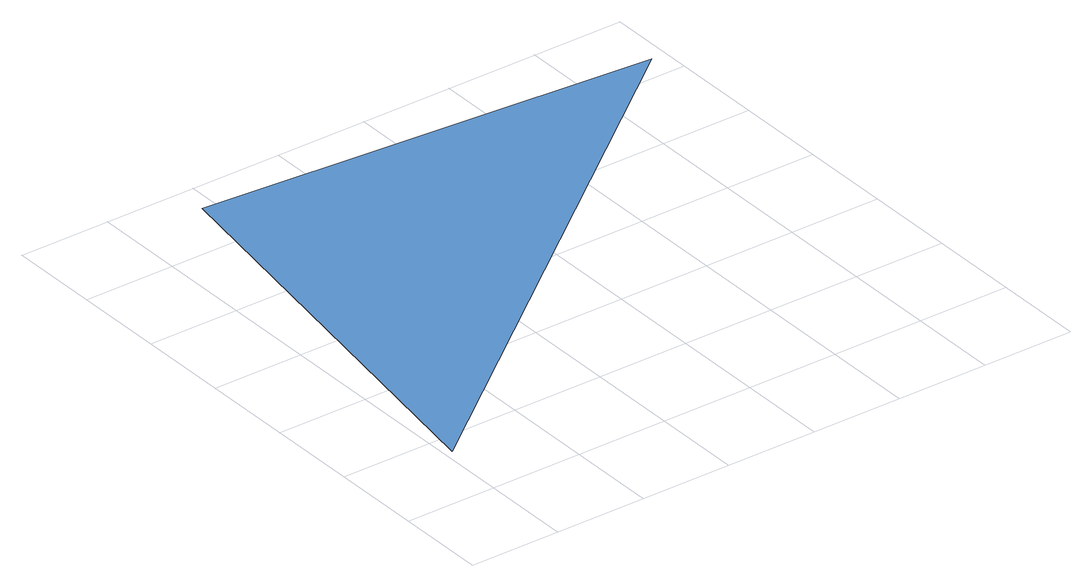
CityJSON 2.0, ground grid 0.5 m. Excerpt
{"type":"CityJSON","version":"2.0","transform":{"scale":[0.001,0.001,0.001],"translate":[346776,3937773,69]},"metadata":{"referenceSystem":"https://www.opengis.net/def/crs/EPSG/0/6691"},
"CityObjects":{
"waterbody1":{"type":"WaterBody","attributes":{"name":"8","class":"1140","function":"1","WaterBodyRiverFloodingRiskAttribute.description":"4","WaterBodyRiverFloodingRiskAttribute.rankOrg":"3","WaterBodyRiverFloodingRiskAttribute.adminType":"2","WaterBodyRiverFloodingRiskAttribute.scale":"L1"},"geometry":[{"type":"MultiSurface","lod":"1","boundaries":[[[0,1,2]]]}]}
},
"vertices":[
[319,2686,650],[45,379,540],[2917,2641,540]
]}
